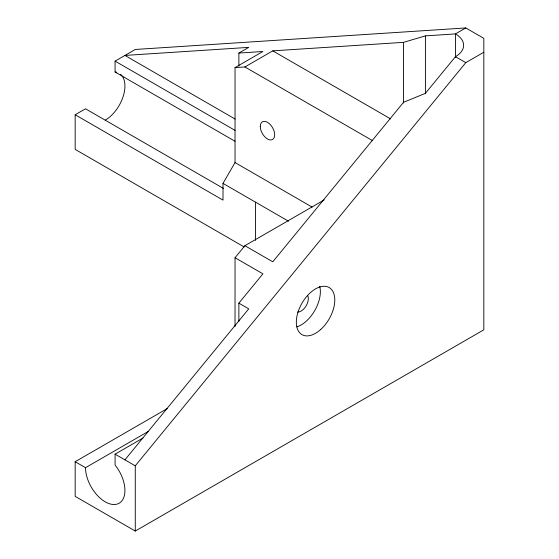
<?xml version="1.0" encoding="UTF-8"?>
<svg xmlns="http://www.w3.org/2000/svg" width="559" height="559" viewBox="0 0 559 559"><rect width="100%" height="100%" fill="white"/><g stroke="black" fill="none" stroke-linecap="round" stroke-linejoin="round"><path stroke-width="0.84" d="M244.143 246.945L75.172 149.393L75.172 114.763L223.006 200.115L223.006 183.394L235.032 162.571L235.032 67.597L262.912 51.498L238.875 53.063L238.875 66.032M235.032 326.568L235.032 257.734L244.898 245.701L324.22 199.905M238.875 321.306L238.875 303.153L262.912 273.833L235.032 257.734M124.93 459.854L248.734 308.847L238.875 303.153M167.197 408.601L75.172 461.727L75.172 496.357L135.271 531.05L483.828 329.81L483.828 38.361L465.801 27.95L455.459 33.917A27.873 16.092 0 0 1 455.459 56.676L425.413 93.332L403.542 102.304L272.778 261.801L244.898 245.701M135.271 531.05L135.271 465.822L465.801 62.643L483.828 52.239M235.004 141.252L115.077 72.013L115.077 61.12L135.271 49.465L465.801 27.95M75.172 114.763L85.506 108.795L223.537 188.488M238.875 53.063L248.734 47.375L124.93 55.432L235.143 119.06M235.032 67.597L244.898 66.954L272.778 50.855L403.542 42.344L425.413 35.874L455.459 33.917L455.459 57.339M75.172 461.727L85.506 467.694L148.114 431.548M85.506 467.694A27.873 16.092 60 0 0 115.077 504.477A27.873 16.092 60 0 0 115.077 465.053L115.077 454.16L143.006 438.039M455.459 56.676L465.801 62.643M272.778 50.855L390.692 118.934M244.898 66.954L372.567 140.665M115.077 61.12L235.101 130.415M235.032 162.571L312.104 207.075M223.006 183.394L288.514 221.21M115.077 454.16L135.271 465.822M425.413 35.874L425.413 93.849M403.542 42.344L403.542 102.968M255.463 202.127L255.463 240.426M307.667 295.452A10.202 5.89 -60 0 1 306.011 306.073A10.202 5.89 -60 0 1 297.528 312.041M319.713 286.278A27.195 15.701 -60 0 1 296.85 326.868M120.534 74.249A27.873 16.092 -60 0 1 123.015 96.938A27.873 16.092 -60 0 1 105.218 120.178M115.077 72.013A27.873 16.092 -60 0 1 116.803 72.314M320.538 329.649A27.195 15.701 -60 0 0 329.153 287.522A27.195 15.701 -60 0 0 296.983 316.052A27.195 15.701 -60 0 0 320.538 329.649M260.27 126.488A10.202 5.89 60 0 0 271.087 139.946A10.202 5.89 60 0 0 271.087 125.523A10.202 5.89 60 0 0 260.27 126.488"/></g></svg>
